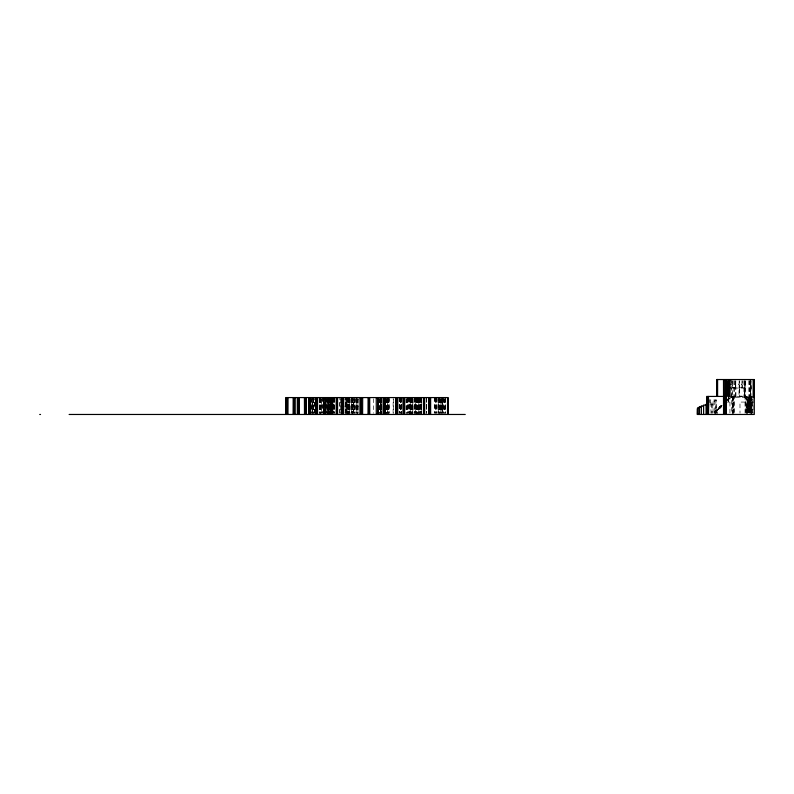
<?xml version="1.0" encoding="UTF-8"?>
<svg xmlns="http://www.w3.org/2000/svg" width="794" height="794" viewBox="0 0 794 794"><rect width="100%" height="100%" fill="white"/><g stroke="black" fill="none" stroke-linecap="round" stroke-linejoin="round"><path stroke-width="0.6" stroke-dasharray="3.97 2.98" d="M314.285 413.257L314.285 398.767M314.355 413.257L314.355 398.767M323.486 413.257L323.525 398.767M323.754 398.767L323.754 413.257L323.823 397.566M324.389 398.767L324.389 413.257L324.418 397.566M324.657 413.257L324.657 398.767M325.004 413.257L325.004 397.566L324.984 413.257L325.074 398.767M325.222 413.257L325.222 397.566M325.719 413.257L325.649 398.767M326.205 413.257L326.205 398.767L326.026 413.257M328.329 413.257L328.329 398.767M328.637 413.257L328.676 397.566M330.145 413.257L330.145 398.767M330.701 413.257L330.711 397.566M331.009 413.257L330.979 397.566M331.287 413.257L331.316 398.767M331.614 413.257L331.614 398.767M331.823 413.257L331.823 397.566M332.18 397.566L332.2 413.257L332.19 398.767M332.319 413.257L332.319 398.767M332.914 413.257L332.914 398.767M339.614 413.257L339.614 398.767M340.05 413.257L340.08 397.566M345.092 398.767L345.072 413.257L345.033 397.566M345.44 413.257L345.44 398.767M345.519 413.257L345.519 398.767M346.571 413.257L346.561 397.566M346.7 413.257L346.71 398.767M347.841 413.257L347.881 397.566M349.499 413.257L349.499 398.767M351.414 413.257L351.444 398.767M352.804 397.566L352.804 413.257L352.844 398.767M353.469 413.257L353.469 398.767M380.534 398.767L380.534 413.257L380.485 397.566M380.703 398.767L380.703 413.257L380.693 397.566M393.099 413.257L393.169 398.767M412.751 413.257L412.811 397.566M418.895 398.767L418.855 413.257L418.845 397.566M421.217 413.257L421.217 398.767M438.506 413.257L438.536 398.767M442.069 398.767L442.069 413.257L442.089 397.566M717.22 414.468L717.22 412.076C715.086 407.908 716.426 414.756 715.87 410.329M717.22 409.565L717.22 410.647L717.2 409.247M717.339 410.647L717.339 409.376M718.55 409.565L718.61 408.096M716.962 409.565L718.808 409.247L716.962 409.247L716.962 410.647M719.632 408.096L719.632 406.826L721.151 406.826M728.535 399.183L728.406 397.784M728.644 399.054L728.654 397.784M731.929 396.107L731.919 388.048M733.874 413.257L733.864 397.278L731.006 397.278M735.472 396.395L735.462 388.048L732.396 388.048L732.266 413.257M735.939 396.395L735.929 388.048L739.006 388.048L739.006 396.395M739.472 388.048L739.472 396.107L744.772 396.107L744.762 388.048L739.472 388.048L739.482 396.107M744.762 396.107L744.762 388.048M747.055 410.647L747.353 400.652L751.7 400.652M747.154 409.247L747.223 407.014M747.303 407.014L747.382 404.474M747.452 404.474L747.531 401.923M747.422 400.652L747.422 399.382L751.779 399.382M747.581 398.102L747.561 397.149L752.067 397.149M747.601 401.923L747.68 399.382M747.789 397.466L747.829 398.102M749.258 413.257L749.298 396.434M750.568 413.257L750.658 379.532M750.975 412.116L751.174 409.247L746.807 409.247L751.174 409.565M751.322 405.744L751.243 408.295L746.896 408.295M751.322 413.227L751.322 396.434M751.322 389L751.322 381.785M751.471 403.193L751.402 405.744L747.045 405.744M751.62 413.257L751.62 398.767M746.975 410.329L746.985 412.116M715.9 412.116L717.24 412.056M746.737 410.647L751.094 410.647L751.025 412.096L746.688 412.116L746.737 410.647L751.084 410.647L751.094 414.468L751.084 409.247M746.747 412.116L751.094 412.056M749.526 384.038L751.322 384.038M729.368 384.326L732.078 384.326L732.068 387.661M732.157 387.77L745.01 387.77L745.01 380.654L745.04 413.227M732.157 396.395L745.01 396.395M729.934 396.434L753.109 396.434M731.641 397.149L733.874 397.149M751.829 397.278L747.69 397.278L747.66 400.335M731.205 397.466L733.874 397.466M747.581 397.466L752.067 397.466M753.109 397.566L729.934 397.566L729.934 413.009M751.829 397.784L747.482 397.784L747.501 403.193M747.62 397.913L751.829 397.913M730.242 398.102L728.723 398.102L728.723 399.382M747.501 398.102L751.849 398.102M727.373 399.054L728.773 399.183L728.773 397.913M727.453 399.382L728.971 399.382L728.971 398.102M706.888 399.918L716.446 399.918L716.446 413.257M747.333 400.335L751.68 400.335M747.462 400.464L751.67 400.464M727.453 400.652L727.701 399.382M706.888 400.801L715.91 400.801M706.888 401.665L714.759 401.665M747.392 401.734L751.6 401.734L751.68 399.054L747.402 399.054L747.353 405.774M747.273 401.923L751.62 401.923M725.448 402.072L731.701 402.072M745.07 402.072L739.978 402.072L740.008 413.227M745.606 402.072L751.322 402.072M753.188 402.072L751.7 402.072L751.7 413.227M706.888 402.548L713.062 402.548M747.184 402.876L751.531 402.876M747.204 403.193L751.551 403.193M709.409 404.047L715.841 404.047L715.841 414.468L715.91 399.918M751.452 404.156L747.104 404.156L747.025 409.565M747.243 404.275L751.442 404.275M747.124 404.474L751.471 404.474M722.292 405.426L720.773 405.426L720.773 406.697M747.025 405.426L751.382 405.426M721.329 405.555L720.902 406.826M747.164 405.555L751.372 405.555M721.091 405.744L721.359 407.044M721.031 406.697L719.503 406.697L719.503 407.977M751.303 406.697L746.956 406.697L746.936 413.386M747.085 406.826L751.293 406.826M719.821 407.014L721.369 407.044M746.975 407.014L751.322 407.014M719.761 407.977L718.233 407.977L718.233 409.247M746.876 407.977L751.223 407.977M718.362 408.096L719.88 408.096L719.88 406.826M747.015 408.096L751.223 408.096M720.069 407.014L720.089 408.315L718.55 408.295L718.55 409.247M720.098 408.315L718.818 408.315L718.798 409.565M718.61 409.376L717.091 409.376L717.091 410.647M746.936 409.376L751.144 409.376L751.223 406.697M746.727 410.329L751.094 410.329M715.632 410.647L717.468 410.647M715.999 411.917L714.421 411.788L714.521 413.198M746.678 411.788L751.025 411.788M714.739 412.116L716.138 412.116L716.059 410.617M732.961 396.434L732.961 397.566M753.109 398.767L753.109 413.257M752.821 402.072L752.821 413.227M752.097 413.257L752.097 398.767L752.067 402.072M751.521 414.468L751.531 401.605L747.253 401.605L747.273 414.468M750.965 379.532L751.005 397.566M750.658 384.038L750.667 413.227M750.568 379.532L750.568 397.566M750.429 380.663L750.429 413.257M750.201 380.663L750.201 413.227M749.883 380.733L749.883 413.257M749.526 380.663L749.526 413.227M749.258 396.434L749.258 397.566M748.821 380.663L748.821 413.257M746.648 396.434L746.688 413.386M746.082 396.434L746.082 413.257M745.635 380.663L745.606 413.227M744.911 380.763L744.901 384.098L742.211 384.098L742.221 380.763M744.901 387.661L744.911 384.326L742.211 384.326L742.211 387.661M744.534 380.663L744.534 397.566M743.938 380.743L743.938 396.434M742.033 380.763L742.023 384.098L739.323 384.098L739.333 380.763M742.023 387.661L742.033 384.326L739.323 384.326L739.323 387.661M739.978 396.434L739.978 397.566M739.145 380.763L739.135 384.098L735.79 384.098L735.8 380.763M739.135 387.661L739.145 384.326L735.79 384.326L735.79 387.661M735.611 380.763L735.601 384.098L732.257 384.098L732.266 380.763M735.601 387.661L735.611 384.326L732.257 384.326L732.257 387.661M734.43 380.663L734.43 413.257M733.874 380.663L733.874 397.566M733.596 396.434L733.596 413.257M732.832 396.434L732.832 413.257M732.703 396.434L732.703 413.257M732.078 380.763L732.068 384.098M731.641 379.532L731.701 413.227M728.326 397.566L728.326 402.072M728.257 397.566L728.257 402.072M727.503 399.183L727.503 400.464M721.031 405.426L721.091 407.014M719.761 406.697L719.821 408.295M718.491 407.977L718.362 409.376M717.468 409.565L717.468 410.329L715.632 410.329L715.692 411.788M714.918 412.116L714.928 413.386M714.759 400.801L714.739 413.386M713.062 401.665L713.062 413.277M712.754 404.047L712.754 413.307M711.712 404.047L711.712 413.307M710.958 402.548L710.958 413.237M445.394 397.566L445.394 413.257M445.166 398.767L445.166 413.257M445.027 398.767L445.017 413.257M444.66 398.767L444.66 413.257M443.975 398.767L443.975 413.257M443.896 398.767L443.896 413.257M443.499 397.566L443.548 413.257M442.486 398.767L442.437 413.257L442.357 398.767M441.623 398.767L441.623 413.257M441.345 398.767L441.345 413.257M440.571 398.767L440.571 413.257M439.816 397.566L439.945 413.257M439.678 398.767L439.678 413.257M439.439 398.767L439.439 413.257M439.132 398.767L439.132 413.257M438.774 397.566L438.774 413.257M438.07 398.767L438.07 413.257M437.028 397.566L437.028 413.257M436.472 397.566L436.472 413.257M435.985 398.767L435.985 413.257M435.886 398.767L435.886 413.257M435.43 397.566L435.43 413.257M434.844 397.566L434.844 413.257M434.288 397.566L434.288 413.257M426.418 398.767L426.418 413.257M421.644 398.767L421.693 413.257M421.515 397.566L421.515 413.257M421.296 398.767L421.296 413.257M420.949 397.566L420.949 413.257L420.919 398.767M420.294 397.566L420.294 413.257M420.264 398.767L420.165 413.257M420.026 398.767L420.026 413.257M419.798 397.566L419.798 413.257M419.48 398.767L419.48 413.257M419.123 397.566L419.123 413.257M418.428 398.767L418.428 413.257M418.17 398.767L418.17 413.257M418.031 397.566L418.031 413.257M417.624 398.767L417.624 413.257M417.455 398.767L417.455 413.257M417.386 398.767L417.386 413.257M416.82 398.767L416.82 413.257M416.781 398.767L416.781 413.257M416.532 397.566L416.612 413.257M416.344 397.566L416.314 413.257M416.245 398.767L416.245 413.257M415.639 397.566L415.778 413.257M415.47 398.767L415.49 413.257L415.441 397.566M415.193 397.566L415.202 413.257M414.766 398.767L414.696 413.257M414.637 397.566L414.518 413.257M414.319 397.566L414.319 413.257M413.009 398.767L413.009 413.257M412.84 398.767L412.84 413.257M412.572 398.767L412.572 413.257M412.245 397.566L412.245 413.257M411.818 398.767L411.729 413.257M411.57 398.767L411.57 413.257M411.352 398.767L411.381 413.257M411.113 397.566L411.113 413.257M410.994 397.566L410.994 413.257M410.627 398.767L410.627 413.257M410.448 397.566L410.429 413.257M409.793 397.566L409.704 414.468M409.515 397.566L409.605 413.257M409.019 398.767L409.019 413.257M408.95 397.566L408.95 413.257M408.543 397.566L408.573 413.257M407.54 398.767L407.54 413.257M407.481 397.566L407.401 413.257M407.114 398.767L407.143 413.257M406.677 398.767L406.677 413.257M406.389 398.767L406.389 413.257M405.992 398.767L405.992 413.257M401.863 397.566L401.863 413.257M401.516 397.566L401.516 413.257M401.298 398.767L401.298 413.257M401.238 397.566L401.238 413.257M400.94 397.566L401.039 413.257M400.474 398.767L400.474 413.257M400.375 398.767L400.375 413.257M399.898 397.566L399.898 413.257M399.332 397.566L399.332 413.257M399.193 397.566L399.193 413.257M393.655 398.767L393.655 413.257M389.715 397.566L389.715 413.257M388.941 398.767L388.941 413.257M388.732 397.566L388.732 413.257M388.574 398.767L388.504 413.257M388.167 398.767L388.167 413.257M387.889 397.566L387.889 413.257M387.373 398.767L387.373 413.257L387.254 397.566M387.125 398.767L387.025 413.257M386.996 398.767L386.996 413.257M386.698 398.767L386.698 413.257M386.559 398.767L386.559 413.257M386.122 398.767L386.122 413.257M381.835 398.767L381.835 413.257M381.527 398.767L381.527 413.257M381.378 397.566L381.358 413.257M380.237 397.566L380.237 413.257M379.74 398.767L379.81 413.257M379.562 398.767L379.562 413.257M379.363 398.767L379.363 413.257M373.646 398.767L373.646 413.257M358.064 398.767L358.064 413.257M357.568 398.767L357.568 414.468M356.883 398.767L356.804 413.257M356.437 398.767L356.446 413.257L356.397 397.566M355.394 398.767L355.255 413.257M354.978 397.566L354.997 413.257M354.531 398.767L354.531 413.257M354.253 398.767L354.253 413.257M352.715 397.566L352.715 413.257M352.586 398.767L352.586 413.257M352.347 398.767L352.347 413.257M352.04 398.767L352.04 413.257M351.682 397.566L351.682 413.257M350.978 398.767L350.978 413.257M349.936 398.767L349.936 413.257M349.37 397.566L349.3 413.257M349.072 398.767L349.072 413.257M348.894 398.767L348.894 413.257M348.735 398.767L348.794 413.257M348.229 398.767L348.229 413.257M348.07 398.767L348.07 413.257M347.752 397.566L347.752 413.257M347.613 397.566L347.613 413.257M347.186 397.566L347.186 413.257M346.938 398.767L346.938 413.257M346.204 398.767L346.204 413.257M340.318 398.767L340.318 413.257M334.413 397.566L334.413 413.257M334.115 398.767L334.115 413.257M334.036 398.767L334.036 413.257M333.857 397.566L333.788 413.257L333.629 397.566M332.944 398.767L332.944 413.257M332.626 398.767L332.626 413.257L332.488 398.767M331.743 398.767L331.763 413.257M331.545 398.767L331.485 413.257M330.532 398.767L330.532 413.257M330.364 397.566L330.364 413.257M330.036 397.566L330.046 413.257M329.818 398.767L329.818 413.257M329.689 413.257L329.689 398.767L329.52 413.257M329.441 398.767L329.391 413.257M329.212 397.566L329.262 413.257M328.914 397.566L328.914 413.257M328.557 397.566L328.547 413.257M328.349 397.566L328.349 413.257M327.426 398.767L327.426 413.257M327.168 398.767L327.217 413.257M326.602 397.566L326.602 413.257M325.56 398.767L325.56 413.257M325.461 398.767L325.461 413.257M323.615 397.566L323.615 413.257M323.188 397.566L323.188 413.257M323.059 397.566L323.059 413.257M322.493 397.566L322.424 413.257M321.54 398.767L321.54 413.257L321.501 398.767M320.905 398.767L320.905 413.257M320.776 397.566L320.776 413.257M320.379 398.767L320.409 413.257M320.21 398.767L320.21 413.257M320.141 398.767L320.141 413.257M319.913 398.767L319.873 413.257M319.704 397.566L319.704 413.257M319.645 398.767L319.645 413.257M313.819 397.566L313.819 413.257M313.6 398.767L313.66 413.257M313.253 398.767L313.253 413.257M312.975 398.767L312.975 413.257M312.459 413.257L312.419 397.566L312.34 413.257M312.111 398.767L312.211 413.257M311.784 398.767L311.784 413.257M311.645 397.566L311.645 413.257M348.308 397.566L348.308 413.257L348.328 397.566M353.777 398.767L353.777 413.257L353.846 398.767M357.925 398.767L357.925 413.257L357.935 398.767M381.577 398.767L381.577 413.257L381.666 398.767M426.656 397.566L426.656 413.257L426.686 397.566M440.868 398.767L440.868 413.257L440.948 398.767M714.61 411.788L714.61 413.069L714.6 411.788M733.07 413.257L733.07 396.434L733.031 413.257M410.21 413.257L410.21 398.767L410.091 413.257M328.21 413.257L328.21 397.566L328.091 413.257M327.664 413.257L327.664 398.767L327.604 413.257"/><path stroke-width="1.19" d="M286.009 414.468L286.009 397.566L447.965 397.566L447.965 414.468M286.078 414.468L286.078 397.566M294.842 414.468L294.842 397.566M297.492 414.468L297.492 397.566M304.509 414.468L304.509 397.566L304.578 414.468M306.256 414.468L306.256 397.566M310.454 414.468L310.454 397.566M360.099 414.468L360.099 397.566M376.296 414.468L376.227 397.566M377.904 414.468L377.904 397.566M384.991 414.468L384.991 397.566M397.556 414.468L397.556 397.566M706.829 414.16L706.829 405.506M706.809 405.208L706.809 397.566M706.968 414.16L706.968 405.506M706.948 405.208L706.948 397.566M707.206 414.468L707.206 405.506M707.315 414.468L707.315 405.506M707.504 414.468L707.464 405.506M707.623 414.468L707.583 405.506M707.762 414.468L707.801 405.506M707.92 414.16L707.92 405.506M708.059 414.16L708.059 405.506M708.248 414.309L708.308 397.566M708.526 414.468L708.526 397.566L706.7 397.566L706.7 414.468L706.63 396.434L726.401 396.434M717.032 396.434L717.032 379.532M723.9 414.16L723.791 405.506L725.359 405.506M723.88 405.208L723.88 397.566M724.029 414.16L724.029 405.506M724.009 405.208L724.009 397.566M724.247 414.468L724.247 405.506M724.356 414.468L724.356 405.506M724.535 414.468L724.485 405.506M724.634 414.468L724.594 405.506M724.882 414.468L724.813 405.506M724.922 414.16L724.922 405.506M725.379 414.468L725.25 405.208M725.478 414.16L724.813 414.16M728.346 396.156L728.227 388.077L729.805 388.077M728.326 387.8L728.326 380.663M728.485 396.156L728.485 388.077M728.465 387.8L728.465 380.663M728.634 396.434L728.634 388.077M728.852 396.434L728.753 388.077M729.001 396.434L728.892 388.077M729.11 396.434L729.14 388.077M729.358 396.434L729.249 388.077M729.388 396.156L729.547 380.663M729.666 396.434L729.646 380.663M717.836 379.532L717.28 379.532L717.28 396.434M716.714 379.532L716.674 396.434L716.674 379.532L754.3 379.532L754.3 414.468L697.321 414.468L697.44 408.95M725.269 380.663L726.401 380.663M729.805 380.663L728.217 380.663L728.217 396.434L729.785 396.434L729.785 387.8L728.217 387.8L729.805 387.8L729.785 380.663M728.217 380.773L729.775 380.773M728.217 384.117L729.775 384.117M728.217 384.336L729.775 384.336M728.227 396.156L728.862 396.156M729.14 396.156L729.805 396.156M753.178 396.434L754.3 396.434M726.401 397.566L723.572 397.566L723.572 414.468L723.503 379.532M754.3 397.566L753.178 397.566L753.178 379.532M706.71 401.268L708.516 401.268M723.781 401.268L725.349 401.268M706.71 401.506L708.516 401.506M723.781 401.506L725.349 401.506M706.888 404.285L706.065 404.285L706.065 414.468M706.065 405.049L703.613 405.049L703.613 414.468M706.71 405.089L708.516 405.089M723.781 405.089L725.349 405.089M706.7 405.208L708.546 405.208L708.407 414.468L708.377 396.434M723.771 405.208L725.488 405.208M706.72 405.506L708.546 405.506M703.613 405.833L701.39 405.833L701.39 414.468M701.995 406.588L699.544 406.588L699.544 414.468M700.368 407.441L698.194 407.441L698.194 414.468M698.194 408.205L697.44 408.205L697.44 414.468M706.72 414.16L707.424 414.16M707.801 414.16L708.546 414.16M723.791 414.16L724.446 414.16M39.7 414.468L40.534 414.468M69.108 414.468L465.264 414.468M725.25 414.16L725.269 379.532M754.231 379.532L754.231 396.434M754.062 384.038L754.062 396.434M729.368 380.773L729.339 384.117M729.368 384.336L729.339 387.68M729.12 380.773L729.239 384.117M729.12 384.336L729.239 387.68M728.981 380.773L728.991 384.117M728.981 384.336L728.991 387.68M728.872 380.773L728.882 384.117M728.872 384.336L728.882 387.68M728.664 380.773L728.624 384.117M728.664 384.336L728.624 387.68M728.525 380.773L728.535 384.117M728.525 384.336L728.465 396.434M728.406 380.773L728.426 384.117M728.406 384.336L728.326 396.434M726.182 379.532L726.182 414.468M725.944 379.532L725.944 414.468M725.071 379.532L725.071 414.468M724.892 397.685L724.902 401.268M724.892 401.506L724.902 405.089M724.743 397.685L724.753 401.268M724.743 401.506L724.753 405.089M724.614 397.685L724.515 401.268M724.614 401.506L724.515 405.089M724.465 397.685L724.346 401.268M724.465 401.506L724.346 405.089M724.237 397.685L724.237 401.268M724.237 401.506L724.237 405.089M724.098 397.685L724.009 401.268M724.098 401.506L724.009 414.468M723.89 397.685L723.89 401.268M723.89 401.506L723.88 414.468M723.771 397.566L723.771 414.468M717.597 379.532L717.597 396.434M716.962 379.532L716.962 396.434M708.129 397.685L708.149 401.268M708.129 401.506L708.149 405.089M708.03 397.685L708.04 401.268M708.03 401.506L708.04 405.089M707.891 397.685L707.901 401.268M707.891 401.506L707.901 405.089M707.732 397.685L707.603 401.268M707.732 401.506L707.603 405.089M707.434 397.685L707.494 401.268M707.434 401.506L707.494 405.089M707.295 397.685L707.305 401.268M707.295 401.506L707.305 405.089M707.186 397.685L707.196 401.268M707.186 401.506L707.196 405.089M707.047 397.685L706.948 401.268M707.047 401.506L706.948 414.468M706.819 397.685L706.809 414.468M447.756 397.566L447.796 414.468M447.528 397.566L447.528 414.468M430.636 397.566L430.636 414.468M430.279 397.566L430.279 414.468M430.08 397.566L430.08 414.468M429.772 397.566L429.743 414.468M429.405 397.566L429.445 414.468M428.601 397.566L428.601 414.468M424.661 397.566L424.661 414.468M423.46 397.566L423.53 414.468M404.712 397.566L404.642 414.468M404.166 397.566L404.166 414.468M402.965 397.566L403.034 414.468M397.615 397.566L397.615 414.468M385.06 397.566L385.06 414.468M384.514 397.566L384.514 414.468M377.974 397.566L377.974 414.468M369.686 397.566L369.756 414.468M369.21 397.566L369.21 414.468M368.088 397.566L368.019 414.468M362.669 397.566L362.6 414.468M360.992 414.468L360.923 397.566L360.863 414.468M360.665 397.566L360.704 414.468M360.436 397.566L360.436 414.468M343.187 397.566L343.187 414.468M342.978 397.566L342.909 414.468M342.68 397.566L342.651 414.468M342.343 397.566L342.303 414.468M341.509 397.566L341.509 414.468M337.569 397.566L337.569 414.468M336.438 397.566L336.438 414.468M336.368 397.566L336.368 414.468M317.62 397.566L317.55 414.468M317.064 397.566L317.064 414.468M315.943 397.566L315.943 414.468M315.873 397.566L315.873 414.468M310.523 397.566L310.523 414.468M306.186 397.566L306.186 414.468M305.7 397.566L305.7 414.468M297.422 397.566L297.422 414.468M294.782 397.566L294.782 414.468M294.296 397.566L294.296 414.468M293.175 397.566L293.105 414.468M287.686 397.566L287.686 414.468L287.756 397.566M299.09 397.566L299.09 414.468L299.159 397.566M308.846 397.566L308.846 414.468L308.787 397.566M395.948 397.566L395.948 414.468L395.878 397.566M383.393 414.468L383.393 397.566L383.323 414.468"/></g></svg>
